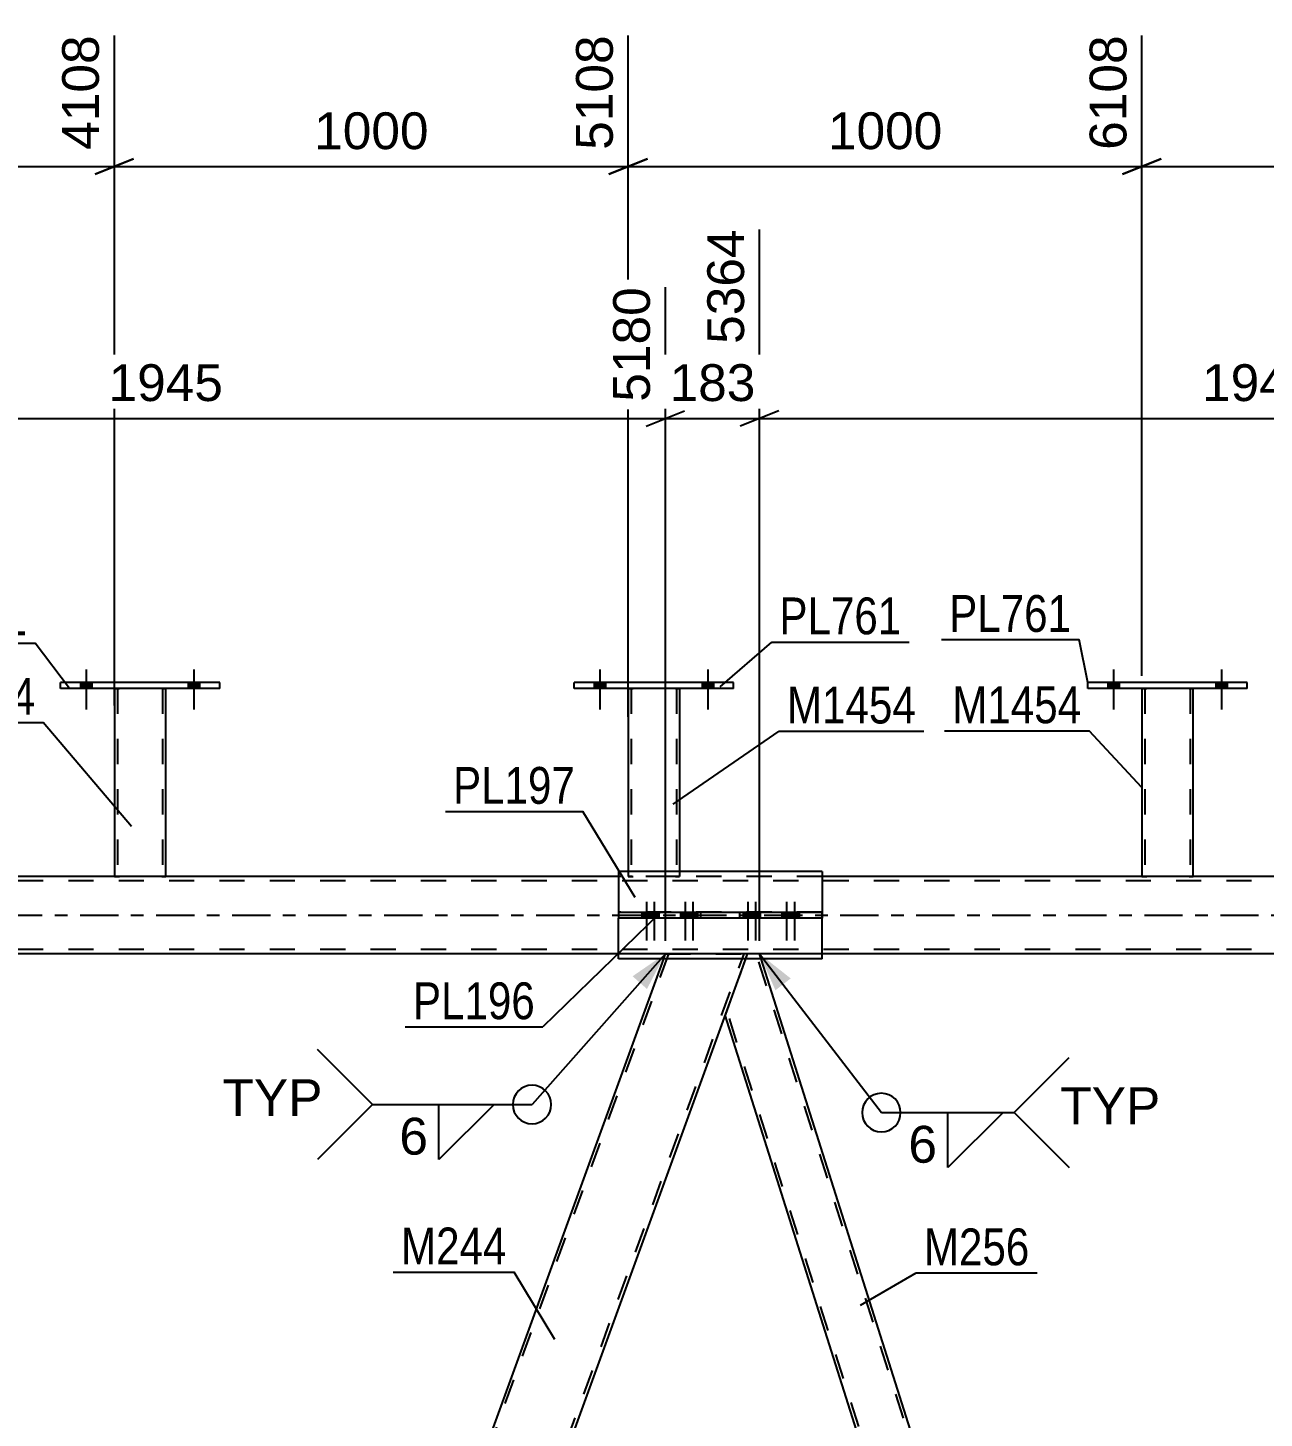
# Model space of a CAD drawing. Header units: millimetres. Extents: x -121 to 720, y -404 to 190.
# Drawn here: x 134.5 to 230.8, y -39.1 to 69.1 of the extents above; entities that cross this region are included whole.
import ezdxf

# ---------------------------------------------------------------- set-up
doc = ezdxf.new("R2010")
doc.units = ezdxf.units.MM
doc.linetypes.add('DXK_LINE_DOT2', pattern=[3.9198, 1.9599, -1.9599])
doc.linetypes.add('DXK_LINE_DOT3', pattern=[5.9187, 2.979, -0.9799, 0.9799, -0.9799])
doc.styles.add('Arial', font='ARIAL.TTF', dxfattribs={"height": 0.2})
doc.styles.add('Arial Narrow', font='ARIALN.TTF', dxfattribs={"height": 0.2})

# ---------------------------------------------------------------- blocks, each defined once
blk = doc.blocks.new('Part-318886794-3612 - 3431')
at = {"color": 2, "linetype": 'Continuous'}
for p, q in [((137.07, 17.64), (137.07, 18.12)), ((149.47, 18.12), (137.07, 18.12)), ((149.47, 17.64), (137.07, 17.64)), ((149.47, 17.64), (149.47, 18.12))]:
    blk.add_line(p, q, dxfattribs=at)
blk = doc.blocks.new('Part-318886794-3607 - 3431')
at = {"color": 2, "linetype": 'Continuous'}
for p, q in [((141.27, 17.64), (141.27, 3)), ((145.27, 3), (145.27, 17.64))]:
    blk.add_line(p, q, dxfattribs=at)
at = {"color": 7, "linetype": 'DXK_LINE_DOT2'}
for p, q in [((141.27, 17.64), (141.27, 17.64)), ((141.27, 17.64), (141.27, 17.64)), ((141.27, 17.64), (141.27, 17.64)), ((141.31, 17.64), (141.27, 17.64)), ((141.27, 17.64), (141.31, 17.64)), ((141.42, 17.64), (141.31, 17.64)), ((141.31, 17.64), (141.42, 17.64)), ((141.53, 17.64), (141.42, 17.64)), ((141.42, 17.64), (141.57, 17.64)), ((141.51, 17.64), (141.51, 17.64)), ((141.51, 17.64), (141.51, 3)), ((141.53, 17.64), (141.51, 17.64)), ((141.51, 17.64), (141.53, 17.64)), ((144.98, 17.64), (141.53, 17.64)), ((141.59, 17.64), (141.53, 17.64)), ((141.53, 17.64), (141.59, 17.64)), ((144.98, 17.64), (141.57, 17.64)), ((144.89, 17.64), (141.59, 17.64)), ((141.59, 17.64), (141.66, 17.64)), ((144.96, 17.64), (141.66, 17.64)), ((144.96, 17.64), (144.89, 17.64)), ((145.02, 17.64), (144.96, 17.64)), ((144.96, 17.64), (145.02, 17.64)), ((144.98, 17.64), (145.13, 17.64)), ((145.13, 17.64), (144.98, 17.64)), ((145.03, 17.64), (145.02, 17.64)), ((145.02, 17.64), (145.03, 17.64)), ((145.03, 17.64), (145.03, 17.64)), ((145.03, 17.64), (145.03, 3)), ((145.13, 17.64), (145.24, 17.64)), ((145.24, 17.64), (145.13, 17.64)), ((145.24, 17.64), (145.27, 17.64)), ((145.27, 17.64), (145.24, 17.64)), ((145.27, 17.64), (145.27, 17.64)), ((145.27, 17.64), (145.27, 17.64)), ((145.27, 17.64), (145.27, 17.64)), ((141.27, 3), (141.27, 3)), ((141.27, 3), (141.27, 3)), ((141.31, 3), (141.27, 3)), ((141.27, 3), (141.31, 3)), ((141.42, 3), (141.31, 3)), ((141.31, 3), (141.42, 3)), ((141.57, 3), (141.42, 3)), ((141.42, 3), (141.57, 3)), ((141.53, 3), (141.51, 3)), ((141.51, 3), (141.53, 3)), ((141.59, 3), (141.53, 3)), ((141.53, 3), (141.59, 3)), ((144.98, 3), (141.57, 3)), ((144.98, 3), (141.57, 3)), ((144.89, 3), (141.59, 3)), ((141.59, 3), (141.66, 3)), ((144.96, 3), (141.66, 3)), ((144.96, 3), (144.89, 3)), ((145.02, 3), (144.96, 3)), ((144.96, 3), (145.02, 3)), ((144.98, 3), (145.13, 3)), ((145.13, 3), (144.98, 3)), ((145.03, 3), (145.02, 3)), ((145.02, 3), (145.03, 3)), ((145.13, 3), (145.24, 3)), ((145.24, 3), (145.13, 3)), ((145.24, 3), (145.27, 3)), ((145.27, 3), (145.24, 3)), ((145.27, 3), (145.27, 3)), ((145.27, 3), (145.27, 3)), ((145.27, 3), (145.27, 3))]:
    blk.add_line(p, q, dxfattribs=at)
blk = doc.blocks.new('Part-318886794-3538 - 3431')
at = {"color": 7, "linetype": 'DXK_LINE_DOT2'}
for p, q in [((637.47, 2.68), (-23.04, 2.68)), ((196.38, 3), (180.53, 3)), ((637.47, -2.68), (-23.04, -2.68)), ((196.38, -3), (180.53, -3))]:
    blk.add_line(p, q, dxfattribs=at)
at = {"color": 2, "linetype": 'Continuous'}
for p, q in [((180.53, 3), (111.25, 3)), ((265.66, 3), (196.38, 3)), ((180.53, -3), (111.25, -3)), ((265.66, -3), (196.38, -3))]:
    blk.add_line(p, q, dxfattribs=at)
at = {"color": 7, "linetype": 'DXK_LINE_DOT3'}
blk.add_line((-33.04, 0), (637.47, 0), dxfattribs=at)
blk = doc.blocks.new('Bolt-318886794-3620 - 3431')
at = {"linetype": 'Continuous'}
for points in [[(178.64, 17.64), (179.52, 17.64), (179.52, 18.12), (178.64, 18.12)], [(187.04, 17.64), (187.92, 17.64), (187.92, 18.12), (187.04, 18.12)]]:
    blk.add_hatch(color=1, dxfattribs=at).paths.add_polyline_path(points)
at = {"color": 1, "linetype": 'Continuous'}
for p, q in [((179.08, 19.12), (179.08, 16)), ((187.48, 19.12), (187.48, 16)), ((178.64, 18.12), (178.64, 17.64)), ((179.52, 18.12), (179.52, 17.64)), ((187.04, 18.12), (187.04, 17.64)), ((187.92, 18.12), (187.92, 17.64))]:
    blk.add_line(p, q, dxfattribs=at)
blk = doc.blocks.new('Bolt-318886794-4176 - 3431')
at = {"linetype": 'Continuous'}
for points in [[(183.05, 0.24), (182.33, 0.24), (182.33, -0.24), (183.05, -0.24)], [(183.65, 0.24), (182.93, 0.24), (182.93, -0.24), (183.65, -0.24)], [(186.07, 0.24), (185.35, 0.24), (185.35, -0.24), (186.07, -0.24)], [(186.67, 0.24), (185.95, 0.24), (185.95, -0.24), (186.67, -0.24)]]:
    blk.add_hatch(color=1, dxfattribs=at).paths.add_polyline_path(points)
at = {"color": 1, "linetype": 'Continuous'}
for p, q in [((182.33, 0.24), (182.33, -0.24)), ((182.69, 1.04), (182.69, -1.96)), ((182.93, 0.24), (182.93, -0.24)), ((183.05, 0.24), (183.05, -0.24)), ((183.29, 1.04), (183.29, -1.96)), ((183.65, 0.24), (183.65, -0.24)), ((185.35, 0.24), (185.35, -0.24)), ((185.71, 1.04), (185.71, -1.96)), ((185.95, 0.24), (185.95, -0.24)), ((186.07, 0.24), (186.07, -0.24)), ((186.31, 1.04), (186.31, -1.96)), ((186.67, 0.24), (186.67, -0.24))]:
    blk.add_line(p, q, dxfattribs=at)
blk = doc.blocks.new('Part-318886794-3528 - 3431')
at = {"color": 2, "linetype": 'Continuous'}
for p, q in [((217.07, 17.64), (217.07, 18.12)), ((229.47, 18.12), (217.07, 18.12)), ((229.47, 17.64), (217.07, 17.64)), ((229.47, 17.64), (229.47, 18.12))]:
    blk.add_line(p, q, dxfattribs=at)
blk = doc.blocks.new('Part-318886794-3665 - 3431')
at = {"color": 2, "linetype": 'Continuous'}
for p, q in [((181.28, 17.64), (181.28, 3.4)), ((185.28, 17.64), (185.28, 3.4))]:
    blk.add_line(p, q, dxfattribs=at)
at = {"color": 7, "linetype": 'DXK_LINE_DOT2'}
for p, q in [((181.28, 17.64), (181.28, 17.64)), ((181.28, 17.64), (181.28, 17.64)), ((181.28, 17.64), (181.28, 17.64)), ((181.31, 17.64), (181.28, 17.64)), ((181.28, 17.64), (181.31, 17.64)), ((181.42, 17.64), (181.31, 17.64)), ((181.31, 17.64), (181.42, 17.64)), ((181.53, 17.64), (181.42, 17.64)), ((181.42, 17.64), (181.57, 17.64)), ((181.52, 17.64), (181.52, 17.64)), ((181.52, 17.64), (181.52, 3)), ((181.53, 17.64), (181.52, 17.64)), ((181.52, 17.64), (181.53, 17.64)), ((184.98, 17.64), (181.53, 17.64)), ((181.59, 17.64), (181.53, 17.64)), ((181.53, 17.64), (181.59, 17.64)), ((184.98, 17.64), (181.57, 17.64)), ((184.89, 17.64), (181.59, 17.64)), ((181.59, 17.64), (181.66, 17.64)), ((184.97, 17.64), (181.66, 17.64)), ((184.97, 17.64), (184.89, 17.64)), ((185.02, 17.64), (184.97, 17.64)), ((184.97, 17.64), (185.02, 17.64)), ((184.98, 17.64), (185.14, 17.64)), ((185.14, 17.64), (184.98, 17.64)), ((185.04, 17.64), (185.02, 17.64)), ((185.02, 17.64), (185.04, 17.64)), ((185.04, 17.64), (185.04, 17.64)), ((185.04, 17.64), (185.04, 3)), ((185.14, 17.64), (185.24, 17.64)), ((185.24, 17.64), (185.14, 17.64)), ((185.24, 17.64), (185.28, 17.64)), ((185.28, 17.64), (185.24, 17.64)), ((185.28, 17.64), (185.28, 17.64)), ((185.28, 17.64), (185.28, 17.64)), ((185.28, 17.64), (185.28, 17.64)), ((181.28, 3.4), (181.28, 3)), ((185.28, 3.4), (185.28, 3)), ((181.31, 3), (181.28, 3)), ((181.28, 3), (181.31, 3)), ((181.42, 3), (181.31, 3)), ((181.31, 3), (181.42, 3)), ((181.57, 3), (181.42, 3)), ((181.42, 3), (181.57, 3)), ((181.53, 3), (181.52, 3)), ((181.52, 3), (181.53, 3)), ((181.59, 3), (181.53, 3)), ((181.53, 3), (181.59, 3)), ((184.98, 3), (181.57, 3)), ((184.98, 3), (181.57, 3)), ((184.89, 3), (181.59, 3)), ((181.59, 3), (181.66, 3)), ((184.97, 3), (181.66, 3)), ((184.97, 3), (184.89, 3)), ((185.02, 3), (184.97, 3)), ((184.97, 3), (185.02, 3)), ((184.98, 3), (185.14, 3)), ((185.14, 3), (184.98, 3)), ((185.04, 3), (185.02, 3)), ((185.02, 3), (185.04, 3)), ((185.14, 3), (185.24, 3)), ((185.24, 3), (185.14, 3)), ((185.24, 3), (185.28, 3)), ((185.28, 3), (185.24, 3))]:
    blk.add_line(p, q, dxfattribs=at)
blk = doc.blocks.new('Part-318886794-3670 - 3431')
at = {"color": 2, "linetype": 'Continuous'}
for p, q in [((177.08, 17.64), (177.08, 18.12)), ((189.48, 18.12), (177.08, 18.12)), ((189.48, 17.64), (177.08, 17.64)), ((189.48, 17.64), (189.48, 18.12))]:
    blk.add_line(p, q, dxfattribs=at)
blk = doc.blocks.new('Bolt-318886794-3737 - 3431')
at = {"linetype": 'Continuous'}
for points in [[(178.64, 17.64), (179.52, 17.64), (179.52, 18.12), (178.64, 18.12)], [(187.04, 17.64), (187.92, 17.64), (187.92, 18.12), (187.04, 18.12)]]:
    blk.add_hatch(color=1, dxfattribs=at).paths.add_polyline_path(points)
at = {"color": 1, "linetype": 'Continuous'}
for p, q in [((179.08, 19.12), (179.08, 16)), ((187.48, 19.12), (187.48, 16)), ((178.64, 18.12), (178.64, 17.64)), ((179.52, 18.12), (179.52, 17.64)), ((187.04, 18.12), (187.04, 17.64)), ((187.92, 18.12), (187.92, 17.64))]:
    blk.add_line(p, q, dxfattribs=at)
blk = doc.blocks.new('Bolt-318886794-3868 - 3431')
at = {"linetype": 'Continuous'}
for points in [[(138.63, 17.64), (139.51, 17.64), (139.51, 18.12), (138.63, 18.12)], [(147.03, 17.64), (147.91, 17.64), (147.91, 18.12), (147.03, 18.12)]]:
    blk.add_hatch(color=1, dxfattribs=at).paths.add_polyline_path(points)
at = {"color": 1, "linetype": 'Continuous'}
for p, q in [((139.07, 19.12), (139.07, 16)), ((147.47, 19.12), (147.47, 16)), ((138.63, 18.12), (138.63, 17.64)), ((139.51, 18.12), (139.51, 17.64)), ((147.03, 18.12), (147.03, 17.64)), ((147.91, 18.12), (147.91, 17.64))]:
    blk.add_line(p, q, dxfattribs=at)
blk = doc.blocks.new('Part-318886794-3759 - 3431')
at = {"color": 7, "linetype": 'DXK_LINE_DOT2'}
for p, q in [((190.55, -3), (188.82, -7.77)), ((191.5, -3), (190.55, -3)), ((227.59, -117.6), (191.25, -3)), ((191.63, -3.4), (191.5, -3)), ((225.29, -122), (188.95, -7.4))]:
    blk.add_line(p, q, dxfattribs=at)
at = {"color": 2, "linetype": 'Continuous'}
for p, q in [((227.73, -117.23), (191.63, -3.4)), ((224.92, -121.6), (188.82, -7.77))]:
    blk.add_line(p, q, dxfattribs=at)
blk = doc.blocks.new('Part-318886794-3784 - 3431')
at = {"color": 7, "linetype": 'DXK_LINE_DOT2'}
for p, q in [((184.42, -3), (141.11, -122)), ((146.99, -122), (190.3, -3)), ((184.02, -3.4), (184.17, -3)), ((184.17, -3), (190.55, -3)), ((190.55, -3), (190.41, -3.4))]:
    blk.add_line(p, q, dxfattribs=at)
at = {"color": 2, "linetype": 'Continuous'}
for p, q in [((184.02, -3.4), (141, -121.6)), ((190.41, -3.4), (147.39, -121.6))]:
    blk.add_line(p, q, dxfattribs=at)
blk = doc.blocks.new('Bolt-318886794-3805 - 3431')
at = {"linetype": 'Continuous'}
for points in [[(218.63, 17.64), (219.51, 17.64), (219.51, 18.12), (218.63, 18.12)], [(227.03, 17.64), (227.91, 17.64), (227.91, 18.12), (227.03, 18.12)]]:
    blk.add_hatch(color=1, dxfattribs=at).paths.add_polyline_path(points)
at = {"color": 1, "linetype": 'Continuous'}
for p, q in [((219.07, 19.12), (219.07, 16)), ((227.47, 19.12), (227.47, 16)), ((218.63, 18.12), (218.63, 17.64)), ((219.51, 18.12), (219.51, 17.64)), ((227.03, 18.12), (227.03, 17.64)), ((227.91, 18.12), (227.91, 17.64))]:
    blk.add_line(p, q, dxfattribs=at)
blk = doc.blocks.new('Bolt-318886794-3867 - 3431')
at = {"linetype": 'Continuous'}
for points in [[(138.63, 17.64), (139.51, 17.64), (139.51, 18.12), (138.63, 18.12)], [(147.03, 17.64), (147.91, 17.64), (147.91, 18.12), (147.03, 18.12)]]:
    blk.add_hatch(color=1, dxfattribs=at).paths.add_polyline_path(points)
at = {"color": 1, "linetype": 'Continuous'}
for p, q in [((139.07, 19.12), (139.07, 16)), ((147.47, 19.12), (147.47, 16)), ((138.63, 18.12), (138.63, 17.64)), ((139.51, 18.12), (139.51, 17.64)), ((147.03, 18.12), (147.03, 17.64)), ((147.91, 18.12), (147.91, 17.64))]:
    blk.add_line(p, q, dxfattribs=at)
blk = doc.blocks.new('Bolt-318886794-3869 - 3431')
at = {"linetype": 'Continuous'}
for points in [[(218.63, 17.64), (219.51, 17.64), (219.51, 18.12), (218.63, 18.12)], [(227.03, 17.64), (227.91, 17.64), (227.91, 18.12), (227.03, 18.12)]]:
    blk.add_hatch(color=1, dxfattribs=at).paths.add_polyline_path(points)
at = {"color": 1, "linetype": 'Continuous'}
for p, q in [((219.07, 19.12), (219.07, 16)), ((227.47, 19.12), (227.47, 16)), ((218.63, 18.12), (218.63, 17.64)), ((219.51, 18.12), (219.51, 17.64)), ((227.03, 18.12), (227.03, 17.64)), ((227.91, 18.12), (227.91, 17.64))]:
    blk.add_line(p, q, dxfattribs=at)
blk = doc.blocks.new('Part-318886794-4170 - 3431')
at = {"color": 2, "linetype": 'Continuous'}
for p, q in [((180.53, 0.24), (180.53, 0.24)), ((180.53, 0.24), (196.38, 0.24)), ((180.53, 0.24), (180.53, -0.24)), ((186.94, -0.24), (186.94, 0.24)), ((189.97, -0.24), (189.97, 0.24)), ((196.38, 0.24), (196.38, 0.24)), ((196.38, -0.24), (196.38, 0.24)), ((196.38, -0.24), (180.53, -0.24))]:
    blk.add_line(p, q, dxfattribs=at)
at = {"color": 7, "linetype": 'DXK_LINE_DOT2'}
for p, q in [((196.38, 0.24), (180.53, 0.24)), ((180.53, 0.24), (180.53, 0.24)), ((196.38, 0.24), (196.38, 0.24)), ((196.38, -0.24), (180.53, -0.24))]:
    blk.add_line(p, q, dxfattribs=at)
blk = doc.blocks.new('Part-318886794-4085 - 3431')
at = {"color": 2, "linetype": 'Continuous'}
for p, q in [((221.27, 17.64), (221.27, 3)), ((225.27, 3), (225.27, 17.64))]:
    blk.add_line(p, q, dxfattribs=at)
at = {"color": 7, "linetype": 'DXK_LINE_DOT2'}
for p, q in [((221.27, 17.64), (221.27, 17.64)), ((221.27, 17.64), (221.27, 17.64)), ((221.27, 17.64), (221.27, 17.64)), ((221.31, 17.64), (221.27, 17.64)), ((221.27, 17.64), (221.31, 17.64)), ((221.41, 17.64), (221.31, 17.64)), ((221.31, 17.64), (221.41, 17.64)), ((221.53, 17.64), (221.41, 17.64)), ((221.41, 17.64), (221.57, 17.64)), ((221.51, 17.64), (221.51, 17.64)), ((221.51, 17.64), (221.51, 3)), ((221.53, 17.64), (221.51, 17.64)), ((221.51, 17.64), (221.53, 17.64)), ((224.98, 17.64), (221.53, 17.64)), ((221.58, 17.64), (221.53, 17.64)), ((221.53, 17.64), (221.58, 17.64)), ((224.98, 17.64), (221.57, 17.64)), ((224.88, 17.64), (221.58, 17.64)), ((221.58, 17.64), (221.66, 17.64)), ((224.96, 17.64), (221.66, 17.64)), ((224.96, 17.64), (224.88, 17.64)), ((225.01, 17.64), (224.96, 17.64)), ((224.96, 17.64), (225.01, 17.64)), ((224.98, 17.64), (225.13, 17.64)), ((225.13, 17.64), (224.98, 17.64)), ((225.03, 17.64), (225.01, 17.64)), ((225.01, 17.64), (225.03, 17.64)), ((225.03, 17.64), (225.03, 17.64)), ((225.03, 17.64), (225.03, 3)), ((225.13, 17.64), (225.24, 17.64)), ((225.24, 17.64), (225.13, 17.64)), ((225.24, 17.64), (225.27, 17.64)), ((225.27, 17.64), (225.24, 17.64)), ((225.27, 17.64), (225.27, 17.64)), ((225.27, 17.64), (225.27, 17.64)), ((225.27, 17.64), (225.27, 17.64)), ((221.27, 3), (221.27, 3)), ((221.27, 3), (221.27, 3)), ((221.31, 3), (221.27, 3)), ((221.27, 3), (221.31, 3)), ((221.41, 3), (221.31, 3)), ((221.31, 3), (221.41, 3)), ((221.57, 3), (221.41, 3)), ((221.41, 3), (221.57, 3)), ((221.53, 3), (221.51, 3)), ((221.51, 3), (221.53, 3)), ((221.58, 3), (221.53, 3)), ((221.53, 3), (221.58, 3)), ((224.98, 3), (221.57, 3)), ((224.98, 3), (221.57, 3)), ((224.88, 3), (221.58, 3)), ((221.58, 3), (221.66, 3)), ((224.96, 3), (221.66, 3)), ((224.96, 3), (224.88, 3)), ((225.01, 3), (224.96, 3)), ((224.96, 3), (225.01, 3)), ((224.98, 3), (225.13, 3)), ((225.13, 3), (224.98, 3)), ((225.03, 3), (225.01, 3)), ((225.01, 3), (225.03, 3)), ((225.13, 3), (225.24, 3)), ((225.24, 3), (225.13, 3)), ((225.24, 3), (225.27, 3)), ((225.27, 3), (225.24, 3)), ((225.27, 3), (225.27, 3)), ((225.27, 3), (225.27, 3)), ((225.27, 3), (225.27, 3))]:
    blk.add_line(p, q, dxfattribs=at)
blk = doc.blocks.new('Part-318886794-4175 - 3431')
at = {"color": 2, "linetype": 'Continuous'}
for p, q in [((196.38, 3.4), (180.53, 3.4)), ((180.53, 3.4), (180.53, 0.24)), ((196.38, 3.4), (196.38, 0.24)), ((180.53, -3.4), (180.53, -0.24)), ((196.38, -3.4), (196.38, -0.24)), ((196.38, -3.4), (180.53, -3.4))]:
    blk.add_line(p, q, dxfattribs=at)
at = {"color": 7, "linetype": 'DXK_LINE_DOT2'}
for p, q in [((180.53, 0.24), (180.53, -0.24)), ((196.38, 0.24), (196.38, -0.24))]:
    blk.add_line(p, q, dxfattribs=at)
blk = doc.blocks.new('Bolt-318886794-4177 - 3431')
at = {"linetype": 'Continuous'}
for points in [[(190.96, 0.24), (190.24, 0.24), (190.24, -0.24), (190.96, -0.24)], [(191.56, 0.24), (190.84, 0.24), (190.84, -0.24), (191.56, -0.24)], [(193.97, 0.24), (193.25, 0.24), (193.25, -0.24), (193.97, -0.24)], [(194.58, 0.24), (193.86, 0.24), (193.86, -0.24), (194.58, -0.24)]]:
    blk.add_hatch(color=1, dxfattribs=at).paths.add_polyline_path(points)
at = {"color": 1, "linetype": 'Continuous'}
for p, q in [((190.24, 0.24), (190.24, -0.24)), ((190.6, 1.04), (190.6, -1.96)), ((190.84, 0.24), (190.84, -0.24)), ((190.96, 0.24), (190.96, -0.24)), ((191.2, 1.04), (191.2, -1.96)), ((191.56, 0.24), (191.56, -0.24)), ((193.25, 0.24), (193.25, -0.24)), ((193.61, 1.04), (193.61, -1.96)), ((193.86, 0.24), (193.86, -0.24)), ((193.97, 0.24), (193.97, -0.24)), ((194.22, 1.04), (194.22, -1.96)), ((194.58, 0.24), (194.58, -0.24))]:
    blk.add_line(p, q, dxfattribs=at)
blk = doc.blocks.new('StraightDimension-318886794-4276 - 3431')
at = {"color": 7, "linetype": 'Continuous'}
for p, q in [((181.28, 15.44), (181.28, 68.45)), ((221.27, 18.64), (221.27, 68.45)), ((182.78, 58.86), (179.78, 57.66)), ((219.77, 57.66), (222.77, 58.86)), ((181.28, 58.26), (221.27, 58.26))]:
    blk.add_line(p, q, dxfattribs=at)
at = {"color": 0}
blk.add_wipeout([(206.32, 59.01), (206.32, 63.21), (196.23, 63.21), (196.23, 59.01)], dxfattribs=at)
at = {"color": 3, "style": 'Arial'}
blk.add_text('1000', height=2.865, dxfattribs=at).set_placement((196.83, 59.61))
at = {"color": 0, "linetype": 'Continuous'}
blk.add_wipeout([(220.67, 69.05), (216.47, 69.05), (216.47, 58.96), (220.67, 58.96)], dxfattribs=at)
at = {"color": 3, "linetype": 'Continuous', "style": 'Arial'}
blk.add_text('6108', height=2.865, rotation=90.0002, dxfattribs=at).set_placement((220.07, 59.56))
blk = doc.blocks.new('StraightDimension-318886794-4266 - 3431')
at = {"color": 7, "linetype": 'Continuous'}
for p, q in [((141.27, 16.31), (141.27, 68.45)), ((181.28, 15.44), (181.28, 68.45)), ((142.77, 58.86), (139.77, 57.66)), ((179.78, 57.66), (182.78, 58.86)), ((141.27, 58.26), (181.28, 58.26))]:
    blk.add_line(p, q, dxfattribs=at)
at = {"color": 0}
blk.add_wipeout([(166.32, 59.01), (166.32, 63.21), (156.23, 63.21), (156.23, 59.01)], dxfattribs=at)
at = {"color": 3, "style": 'Arial'}
blk.add_text('1000', height=2.865, dxfattribs=at).set_placement((156.83, 59.61))
at = {"color": 0, "linetype": 'Continuous'}
blk.add_wipeout([(180.68, 69.05), (176.48, 69.05), (176.48, 58.96), (180.68, 58.96)], dxfattribs=at)
at = {"color": 3, "linetype": 'Continuous', "style": 'Arial'}
blk.add_text('5108', height=2.865, rotation=90.0002, dxfattribs=at).set_placement((180.08, 59.56))
blk = doc.blocks.new('StraightDimension-318886794-4841 - 3431')
at = {"color": 7, "linetype": 'Continuous'}
for p, q in [((81.35, -1.5), (82.55, -4.5)), ((82.55, -4.9), (81.35, -1.9)), ((215.12, -3), (79.1, -3)), ((81.95, -3.4), (81.95, -3)), ((94.39, -3.4), (79.1, -3.4)), ((81.95, -3.4), (81.95, -10.1)), ((81.95, -3.4), (81.95, -10.1))]:
    blk.add_line(p, q, dxfattribs=at)
at = {"color": 0, "linetype": 'Continuous'}
blk.add_wipeout([(87.05, -2.26), (82.85, -2.26), (82.85, -11.24), (87.05, -11.24)], dxfattribs=at)
at = {"color": 0}
blk.add_wipeout([(81.2, -3.92), (77, -3.92), (77, -9.57), (81.2, -9.57)], dxfattribs=at)
at = {"color": 3, "linetype": 'Continuous', "style": 'Arial'}
blk.add_text('TYP', height=2.865, rotation=90.0002, dxfattribs=at).set_placement((86.45, -10.64))
at = {"color": 3, "style": 'Arial'}
blk.add_text('10', height=2.865, rotation=90.0002, dxfattribs=at).set_placement((80.6, -8.97))
blk = doc.blocks.new('StraightDimension-318886794-5131 - 3431')
at = {"color": 7, "linetype": 'Continuous'}
for p, q in [((191.5, -2), (191.5, 53.36)), ((269.3, -2), (269.3, 48.86)), ((193, 39.26), (190, 38.06)), ((267.8, 38.06), (270.8, 39.26)), ((191.5, 38.66), (269.3, 38.66))]:
    blk.add_line(p, q, dxfattribs=at)
at = {"color": 0}
blk.add_wipeout([(235.45, 39.41), (235.45, 43.61), (225.36, 43.61), (225.36, 39.41)], dxfattribs=at)
at = {"color": 3, "style": 'Arial'}
blk.add_text('1945', height=2.865, dxfattribs=at).set_placement((225.96, 40.01))
at = {"color": 0, "linetype": 'Continuous'}
blk.add_wipeout([(268.7, 49.46), (264.5, 49.46), (264.5, 39.36), (268.7, 39.36)], dxfattribs=at)
at = {"color": 3, "linetype": 'Continuous', "style": 'Arial'}
blk.add_text('7309', height=2.865, rotation=90.0002, dxfattribs=at).set_placement((268.1, 39.96))
blk = doc.blocks.new('StraightDimension-318886794-4256 - 3431')
at = {"color": 7, "linetype": 'Continuous'}
for p, q in [((101.28, 17.62), (101.28, 68.45)), ((141.27, 16.31), (141.27, 68.45)), ((102.78, 58.86), (99.78, 57.66)), ((139.77, 57.66), (142.77, 58.86)), ((101.28, 58.26), (141.27, 58.26))]:
    blk.add_line(p, q, dxfattribs=at)
at = {"color": 0}
blk.add_wipeout([(126.32, 59.01), (126.32, 63.21), (116.23, 63.21), (116.23, 59.01)], dxfattribs=at)
at = {"color": 3, "style": 'Arial'}
blk.add_text('1000', height=2.865, dxfattribs=at).set_placement((116.83, 59.61))
at = {"color": 0, "linetype": 'Continuous'}
blk.add_wipeout([(140.67, 69.05), (136.47, 69.05), (136.47, 58.96), (140.67, 58.96)], dxfattribs=at)
at = {"color": 3, "linetype": 'Continuous', "style": 'Arial'}
blk.add_text('4108', height=2.865, rotation=90.0002, dxfattribs=at).set_placement((140.07, 59.56))
blk = doc.blocks.new('StraightDimension-318886794-4286 - 3431')
at = {"color": 7, "linetype": 'Continuous'}
for p, q in [((221.27, 18.64), (221.27, 68.45)), ((261.27, 15.44), (261.27, 68.45)), ((222.77, 58.86), (219.77, 57.66)), ((259.77, 57.66), (262.77, 58.86)), ((221.27, 58.26), (261.27, 58.26))]:
    blk.add_line(p, q, dxfattribs=at)
at = {"color": 0}
blk.add_wipeout([(246.32, 59.01), (246.32, 63.21), (236.23, 63.21), (236.23, 59.01)], dxfattribs=at)
at = {"color": 3, "style": 'Arial'}
blk.add_text('1000', height=2.865, dxfattribs=at).set_placement((236.83, 59.61))
at = {"color": 0, "linetype": 'Continuous'}
blk.add_wipeout([(260.67, 69.05), (256.47, 69.05), (256.47, 58.96), (260.67, 58.96)], dxfattribs=at)
at = {"color": 3, "linetype": 'Continuous', "style": 'Arial'}
blk.add_text('7108', height=2.865, rotation=90.0002, dxfattribs=at).set_placement((260.07, 59.56))
blk = doc.blocks.new('StraightDimension-318886794-5093 - 3431')
at = {"color": 7, "linetype": 'Continuous'}
for p, q in [((106.37, -2), (106.37, 53.36)), ((184.17, -2), (184.17, 48.86)), ((107.87, 39.26), (104.87, 38.06)), ((182.67, 38.06), (185.67, 39.26)), ((106.37, 38.66), (184.17, 38.66))]:
    blk.add_line(p, q, dxfattribs=at)
at = {"color": 0}
blk.add_wipeout([(150.32, 39.41), (150.32, 43.61), (140.22, 43.61), (140.22, 39.41)], dxfattribs=at)
at = {"color": 3, "style": 'Arial'}
blk.add_text('1945', height=2.865, dxfattribs=at).set_placement((140.82, 40.01))
at = {"color": 0, "linetype": 'Continuous'}
blk.add_wipeout([(183.57, 49.46), (179.37, 49.46), (179.37, 39.36), (183.57, 39.36)], dxfattribs=at)
at = {"color": 3, "linetype": 'Continuous', "style": 'Arial'}
blk.add_text('5180', height=2.865, rotation=90.0002, dxfattribs=at).set_placement((182.97, 39.96))
blk = doc.blocks.new('StraightDimension-318886794-5112 - 3431')
at = {"color": 7, "linetype": 'Continuous'}
for p, q in [((191.5, -2), (191.5, 53.36)), ((184.17, -2), (184.17, 48.86)), ((182.67, 38.06), (185.67, 39.26)), ((193, 39.26), (190, 38.06)), ((184.17, 38.66), (191.5, 38.66))]:
    blk.add_line(p, q, dxfattribs=at)
at = {"color": 0}
blk.add_wipeout([(191.77, 39.41), (191.77, 43.61), (183.9, 43.61), (183.9, 39.41)], dxfattribs=at)
at = {"color": 3, "style": 'Arial'}
blk.add_text('183', height=2.865, dxfattribs=at).set_placement((184.5, 40.01))
at = {"color": 0, "linetype": 'Continuous'}
blk.add_wipeout([(190.9, 53.96), (186.7, 53.96), (186.7, 43.86), (190.9, 43.86)], dxfattribs=at)
at = {"color": 3, "linetype": 'Continuous', "style": 'Arial'}
blk.add_text('5364', height=2.865, rotation=90.0002, dxfattribs=at).set_placement((190.3, 44.46))
blk = doc.blocks.new('Mark-318886794-3608 - 3431')
at = {"color": 30, "linetype": 'Continuous'}
for p in [(124.4, 21.18), (137.79, 17.64)]:
    blk.add_line(p, (135.11, 21.18), dxfattribs=at)
at = {"color": 0}
blk.add_wipeout([(134.51, 21.78), (134.51, 24.78), (125, 24.78), (125, 21.78)], dxfattribs=at)
blk.add_wipeout([(134.51, 21.78), (134.51, 24.78), (125, 24.78), (125, 21.78)], dxfattribs=at)
at = {"color": 3, "style": 'Arial Narrow'}
blk.add_text('PL761', height=2.863, dxfattribs=at).set_placement((125, 21.78))
blk = doc.blocks.new('Mark-318886794-3524 - 3431')
at = {"color": 30, "linetype": 'Continuous'}
for p in [(205.67, 21.45), (217.07, 18.11)]:
    blk.add_line(p, (216.38, 21.45), dxfattribs=at)
at = {"color": 0}
blk.add_wipeout([(215.78, 22.05), (215.78, 25.05), (206.27, 25.05), (206.27, 22.05)], dxfattribs=at)
blk.add_wipeout([(215.78, 22.05), (215.78, 25.05), (206.27, 25.05), (206.27, 22.05)], dxfattribs=at)
at = {"color": 3, "style": 'Arial Narrow'}
blk.add_text('PL761', height=2.863, dxfattribs=at).set_placement((206.27, 22.05))
blk = doc.blocks.new('Mark-318886794-3603 - 3431')
at = {"color": 30, "linetype": 'Continuous'}
for p in [(124.47, 15), (142.61, 6.9)]:
    blk.add_line(p, (135.72, 15), dxfattribs=at)
at = {"color": 0}
blk.add_wipeout([(135.12, 15.6), (135.12, 18.6), (125.07, 18.6), (125.07, 15.6)], dxfattribs=at)
blk.add_wipeout([(135.12, 15.6), (135.12, 18.6), (125.07, 18.6), (125.07, 15.6)], dxfattribs=at)
at = {"color": 3, "style": 'Arial Narrow'}
blk.add_text('M1454', height=2.863, dxfattribs=at).set_placement((125.07, 15.6))
blk = doc.blocks.new('Mark-318886794-3661 - 3431')
at = {"color": 30, "linetype": 'Continuous'}
for p, q in [((184.78, 8.65), (193.04, 14.32)), ((193.04, 14.32), (204.29, 14.32))]:
    blk.add_line(p, q, dxfattribs=at)
at = {"color": 0}
blk.add_wipeout([(203.69, 14.92), (203.69, 17.92), (193.64, 17.92), (193.64, 14.92)], dxfattribs=at)
blk.add_wipeout([(203.69, 14.92), (203.69, 17.92), (193.64, 17.92), (193.64, 14.92)], dxfattribs=at)
at = {"color": 3, "style": 'Arial Narrow'}
blk.add_text('M1454', height=2.863, dxfattribs=at).set_placement((193.64, 14.92))
blk = doc.blocks.new('Mark-318886794-3666 - 3431')
at = {"color": 30, "linetype": 'Continuous'}
for p, q in [((188.44, 17.78), (192.45, 21.26)), ((192.45, 21.26), (203.15, 21.26))]:
    blk.add_line(p, q, dxfattribs=at)
at = {"color": 0}
blk.add_wipeout([(202.55, 21.86), (202.55, 24.86), (193.05, 24.86), (193.05, 21.86)], dxfattribs=at)
blk.add_wipeout([(202.55, 21.86), (202.55, 24.86), (193.05, 24.86), (193.05, 21.86)], dxfattribs=at)
at = {"color": 3, "style": 'Arial Narrow'}
blk.add_text('PL761', height=2.863, dxfattribs=at).set_placement((193.05, 21.86))
blk = doc.blocks.new('Mark-318886794-4081 - 3431')
at = {"color": 30, "linetype": 'Continuous'}
for p in [(205.91, 14.34), (221.27, 9.93)]:
    blk.add_line(p, (217.17, 14.34), dxfattribs=at)
at = {"color": 0}
blk.add_wipeout([(216.57, 14.94), (216.57, 17.94), (206.51, 17.94), (206.51, 14.94)], dxfattribs=at)
blk.add_wipeout([(216.57, 14.94), (216.57, 17.94), (206.51, 17.94), (206.51, 14.94)], dxfattribs=at)
at = {"color": 3, "style": 'Arial Narrow'}
blk.add_text('M1454', height=2.863, dxfattribs=at).set_placement((206.51, 14.94))
blk = doc.blocks.new('Mark-318886794-3755 - 3431')
at = {"color": 30, "linetype": 'Continuous'}
for p, q in [((199.37, -30.34), (203.7, -27.84)), ((203.7, -27.84), (213.12, -27.84))]:
    blk.add_line(p, q, dxfattribs=at)
at = {"color": 0}
blk.add_wipeout([(212.52, -27.24), (212.52, -24.24), (204.3, -24.24), (204.3, -27.24)], dxfattribs=at)
blk.add_wipeout([(212.52, -27.24), (212.52, -24.24), (204.3, -24.24), (204.3, -27.24)], dxfattribs=at)
at = {"color": 3, "style": 'Arial Narrow'}
blk.add_text('M256', height=2.863, dxfattribs=at).set_placement((204.3, -27.24))
blk = doc.blocks.new('Mark-318886794-3780 - 3431')
at = {"color": 30, "linetype": 'Continuous'}
for p in [(162.99, -27.77), (175.56, -33.01)]:
    blk.add_line(p, (172.41, -27.77), dxfattribs=at)
at = {"color": 0}
blk.add_wipeout([(171.81, -27.17), (171.81, -24.17), (163.59, -24.17), (163.59, -27.17)], dxfattribs=at)
blk.add_wipeout([(171.81, -27.17), (171.81, -24.17), (163.59, -24.17), (163.59, -27.17)], dxfattribs=at)
at = {"color": 3, "style": 'Arial Narrow'}
blk.add_text('M244', height=2.863, dxfattribs=at).set_placement((163.59, -27.17))
blk = doc.blocks.new('WeldMark-318886794-5537 - 3431')
at = {"linetype": 'Continuous'}
blk.add_hatch(color=30, dxfattribs=at).paths.add_polyline_path([(192.74, -5.84), (191.5, -3), (193.93, -4.92)])
at = {"color": 30, "linetype": 'Continuous'}
for p, q in [((191.5, -3), (200.99, -15.36)), ((200.99, -15.36), (211.32, -15.36))]:
    blk.add_line(p, q, dxfattribs=at)
at = {"color": 3, "linetype": 'Continuous'}
for p, q in [((211.32, -15.36), (215.6, -11.07)), ((206.17, -15.36), (210.46, -15.36)), ((210.46, -15.36), (206.17, -19.64)), ((206.17, -19.64), (206.17, -15.36)), ((211.32, -15.36), (215.6, -19.64))]:
    blk.add_line(p, q, dxfattribs=at)
blk.add_arc((200.99, -15.36), 1.5, 90, 270, dxfattribs=at)
at = {"color": 0}
blk.add_wipeout([(205.52, -19.46), (205.52, -16.06), (202.89, -16.06), (202.89, -19.46)], dxfattribs=at)
at = {"color": 3, "linetype": 'Continuous'}
blk.add_arc((200.99, -15.36), 1.5, 270, 90, dxfattribs=at)
at = {"color": 3, "style": 'Arial'}
blk.add_text('6', height=2.87, dxfattribs=at).set_placement((203.09, -19.26))
at = {"color": 0, "linetype": 'Continuous'}
blk.add_wipeout([(222.69, -16.26), (222.69, -13.26), (214.92, -13.26), (214.92, -16.26)], dxfattribs=at)
blk.add_wipeout([(222.69, -16.26), (222.69, -13.26), (214.92, -13.26), (214.92, -16.26)], dxfattribs=at)
at = {"color": 3, "linetype": 'Continuous', "style": 'Arial'}
blk.add_text('TYP', height=2.865, dxfattribs=at).set_placement((214.92, -16.26))
blk = doc.blocks.new('Mark-318886794-4171 - 3431')
at = {"color": 30, "linetype": 'Continuous'}
for p in [(167.04, 8.07), (181.82, 1.38)]:
    blk.add_line(p, (177.75, 8.07), dxfattribs=at)
at = {"color": 0}
blk.add_wipeout([(177.15, 8.67), (177.15, 11.67), (167.64, 11.67), (167.64, 8.67)], dxfattribs=at)
blk.add_wipeout([(177.15, 8.67), (177.15, 11.67), (167.64, 11.67), (167.64, 8.67)], dxfattribs=at)
at = {"color": 3, "style": 'Arial Narrow'}
blk.add_text('PL197', height=2.863, dxfattribs=at).set_placement((167.64, 8.67))
blk = doc.blocks.new('Mark-318886794-4166 - 3431')
at = {"color": 30, "linetype": 'Continuous'}
for p in [(183.72, 0.13), (163.92, -8.69)]:
    blk.add_line(p, (174.63, -8.69), dxfattribs=at)
at = {"color": 0}
blk.add_wipeout([(174.03, -8.09), (174.03, -5.09), (164.52, -5.09), (164.52, -8.09)], dxfattribs=at)
blk.add_wipeout([(174.03, -8.09), (174.03, -5.09), (164.52, -5.09), (164.52, -8.09)], dxfattribs=at)
at = {"color": 3, "style": 'Arial Narrow'}
blk.add_text('PL196', height=2.863, dxfattribs=at).set_placement((164.52, -8.09))
blk = doc.blocks.new('WeldMark-318886794-5551 - 3431')
at = {"linetype": 'Continuous'}
blk.add_hatch(color=30, dxfattribs=at).paths.add_polyline_path([(181.62, -4.75), (184.17, -3), (182.74, -5.74)])
at = {"color": 30, "linetype": 'Continuous'}
for p in [(184.17, -3), (161.36, -14.73)]:
    blk.add_line(p, (173.79, -14.73), dxfattribs=at)
at = {"color": 3, "linetype": 'Continuous'}
for p, q in [((161.36, -14.73), (157.08, -10.44)), ((161.36, -14.73), (157.08, -19.01)), ((166.54, -14.73), (170.83, -14.73)), ((170.83, -14.73), (166.54, -19.01)), ((166.54, -19.01), (166.54, -14.73))]:
    blk.add_line(p, q, dxfattribs=at)
for start, end in [(90, 270), (270, 90)]:
    blk.add_arc((173.79, -14.73), 1.5, start, end, dxfattribs=at)
at = {"color": 0}
blk.add_wipeout([(165.89, -18.83), (165.89, -15.43), (163.26, -15.43), (163.26, -18.83)], dxfattribs=at)
at = {"color": 3, "style": 'Arial'}
blk.add_text('6', height=2.87, dxfattribs=at).set_placement((163.46, -18.63))
at = {"color": 0, "linetype": 'Continuous'}
blk.add_wipeout([(157.46, -15.63), (157.46, -12.63), (149.69, -12.63), (149.69, -15.63)], dxfattribs=at)
blk.add_wipeout([(157.46, -15.63), (157.46, -12.63), (149.69, -12.63), (149.69, -15.63)], dxfattribs=at)
at = {"color": 3, "linetype": 'Continuous', "style": 'Arial'}
blk.add_text('TYP', height=2.865, dxfattribs=at).set_placement((149.69, -15.63))

msp = doc.modelspace()

# ---------------------------------------------------------------- block references
for name in ['Bolt-318886794-3868 - 3431', 'Bolt-318886794-3867 - 3431', 'Bolt-318886794-3620 - 3431', 'Bolt-318886794-3737 - 3431', 'Bolt-318886794-3805 - 3431', 'Bolt-318886794-3869 - 3431', 'Part-318886794-3612 - 3431', 'Part-318886794-3607 - 3431', 'Part-318886794-3670 - 3431', 'Part-318886794-3665 - 3431', 'Part-318886794-3528 - 3431', 'Part-318886794-4085 - 3431', 'Part-318886794-4175 - 3431', 'Part-318886794-3538 - 3431', 'Part-318886794-4170 - 3431', 'Bolt-318886794-4176 - 3431', 'Bolt-318886794-4177 - 3431', 'Part-318886794-3784 - 3431', 'Part-318886794-3759 - 3431']:
    msp.add_blockref(name, (0, 0))

# ---------------------------------------------------------------- next in the draw order: block references
for name in ['StraightDimension-318886794-4276 - 3431', 'StraightDimension-318886794-4841 - 3431', 'Mark-318886794-3780 - 3431', 'Mark-318886794-3755 - 3431']:
    msp.add_blockref(name, (0, 0))

# ---------------------------------------------------------------- next in the draw order: block references
for name in ['StraightDimension-318886794-4266 - 3431', 'StraightDimension-318886794-5131 - 3431', 'WeldMark-318886794-5537 - 3431']:
    msp.add_blockref(name, (0, 0))

# ---------------------------------------------------------------- next in the draw order: block references
for name in ['StraightDimension-318886794-4256 - 3431', 'StraightDimension-318886794-4286 - 3431', 'Mark-318886794-3524 - 3431']:
    msp.add_blockref(name, (0, 0))

# ---------------------------------------------------------------- next in the draw order: block references
for name in ['StraightDimension-318886794-5093 - 3431', 'Mark-318886794-4081 - 3431']:
    msp.add_blockref(name, (0, 0))

# ---------------------------------------------------------------- next in the draw order: block references
for name in ['StraightDimension-318886794-5112 - 3431', 'Mark-318886794-3608 - 3431', 'Mark-318886794-4171 - 3431']:
    msp.add_blockref(name, (0, 0))

# ---------------------------------------------------------------- next in the draw order: block references
for name in ['Mark-318886794-3603 - 3431', 'Mark-318886794-3661 - 3431', 'Mark-318886794-4166 - 3431']:
    msp.add_blockref(name, (0, 0))

# ---------------------------------------------------------------- next in the draw order: block references
for name in ['Mark-318886794-3666 - 3431', 'WeldMark-318886794-5551 - 3431']:
    msp.add_blockref(name, (0, 0))

doc.saveas('drawing.dxf')
